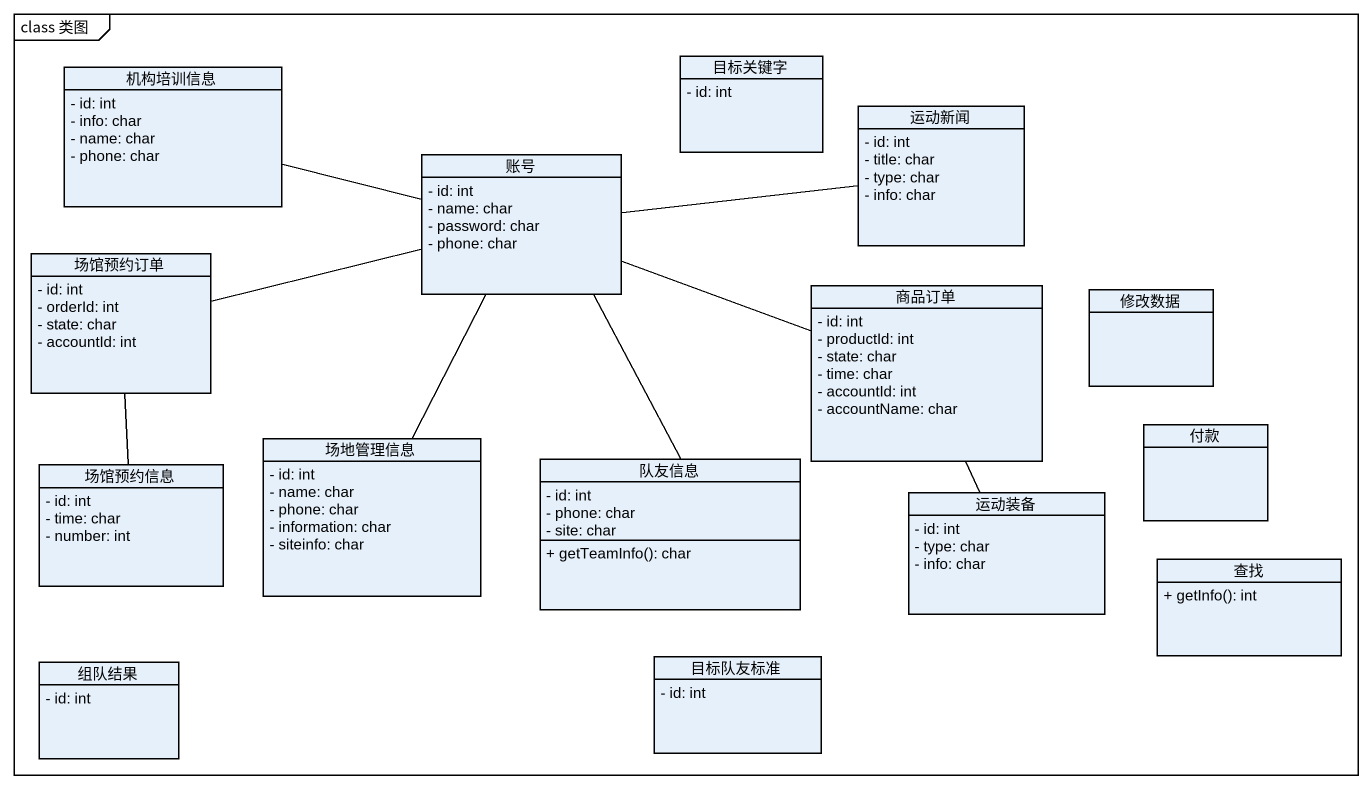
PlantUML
@startuml
mainframe class 类图
hide circle
hide empty members
skinparam classAttributeIconSize 0
class 目标关键字 {
  - id: int
}
class 机构培训信息 {
  - id: int
  - info: char
  - name: char
  - phone: char
}
class 运动新闻 {
  - id: int
  - title: char
  - type: char
  - info: char
}
class 账号 {
  - id: int
  - name: char
  - password: char
  - phone: char
}
class 场馆预约订单 {
  - id: int
  - orderId: int
  - state: char
  - accountId: int
}
class 商品订单 {
  - id: int
  - productId: int
  - state: char
  - time: char
  - accountId: int
  - accountName: char
}
class 修改数据
class 场地管理信息 {
  - id: int
  - name: char
  - phone: char
  - information: char
  - siteinfo: char
}
class 付款
class 场馆预约信息 {
  - id: int
  - time: char
  - number: int
}
class 队友信息 {
  - id: int
  - phone: char
  - site: char
  + getTeamInfo(): char
}
class 运动装备 {
  - id: int
  - type: char
  - info: char
}
class 查找 {
  + getInfo(): int
}
class 组队结果 {
  - id: int
}
class 目标队友标准 {
  - id: int
}
账号 -left- 机构培训信息
账号 -right- 运动新闻
账号 -left- 场馆预约订单
账号 -right- 商品订单
账号 -- 场地管理信息
账号 -- 队友信息
场馆预约订单 -- 场馆预约信息
商品订单 -- 运动装备
@enduml
